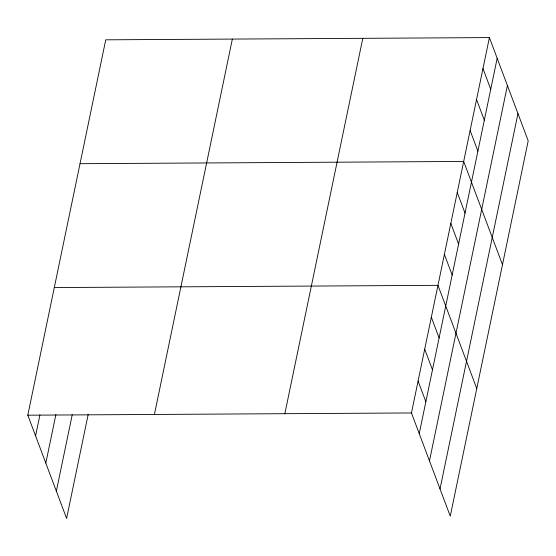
<?xml version="1.0" encoding="UTF-8"?>
<svg xmlns="http://www.w3.org/2000/svg" width="556" height="556" viewBox="0 0 556 556"><rect width="100%" height="100%" fill="white"/><g stroke="black" fill="none" stroke-linecap="round" stroke-linejoin="round"><path stroke-width="0.83" d="M88.216 414.296L66.602 518.414L27.8 415.193L105.744 39.823L489.398 37.586L528.2 140.807L450.256 516.177L411.461 412.955L489.398 37.586M35.577 435.876L39.935 414.887M45.814 463.113L55.927 414.415M56.358 491.177L72.224 414.769M154.408 414.449L232.352 39.087M284.853 413.692L362.797 38.322M419.231 433.638L497.175 58.269M429.475 460.875L507.413 85.506M440.018 488.939L517.963 113.57M80.022 163.693L463.683 161.455L502.478 264.677M54.3 287.563L437.961 285.332L476.756 388.554M27.8 415.193L411.461 412.955M482.969 68.555L490.746 89.238M476.541 99.524L484.318 120.207M470.112 130.493L477.889 151.176M457.247 192.425L465.024 213.108M450.819 223.394L458.596 244.077M444.39 254.363L452.167 275.046M431.338 317.233L439.108 337.923M424.708 349.14L432.485 369.823M418.084 381.048L425.861 401.731"/></g></svg>
